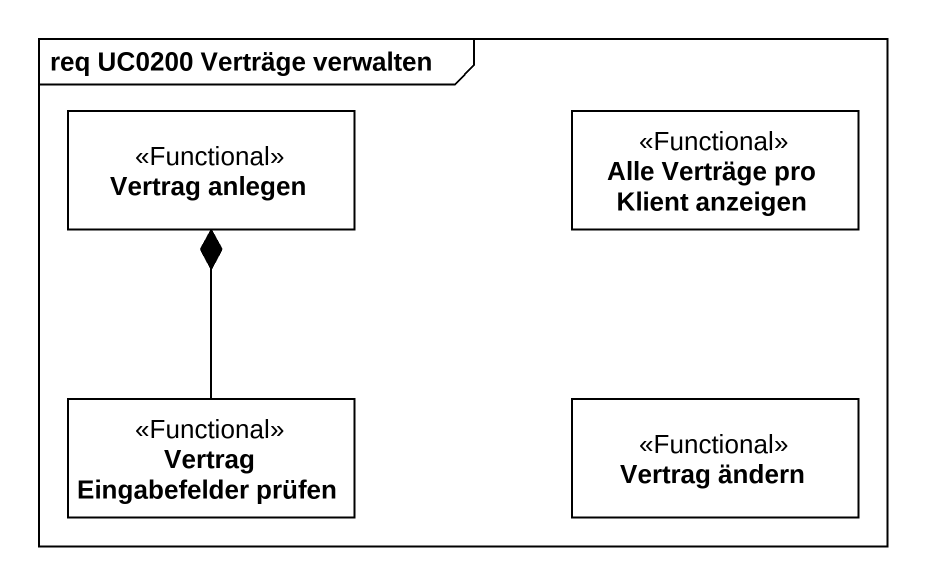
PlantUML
@startuml
mainframe req UC0200 Verträge verwalten
hide circle
hide empty members
class "Vertrag anlegen" as Vertrag_anlegen <<Functional>>
class "Alle Verträge pro Klient anzeigen" as Alle_Verträge_pro_Klient <<Functional>>
class "Vertrag Eingabefelder prüfen" as Vertrag_Eingabefelder_prüfen <<Functional>>
class "Vertrag ändern" as Vertrag_ändern <<Functional>>
Vertrag_Eingabefelder_prüfen -up-* Vertrag_anlegen
@enduml
